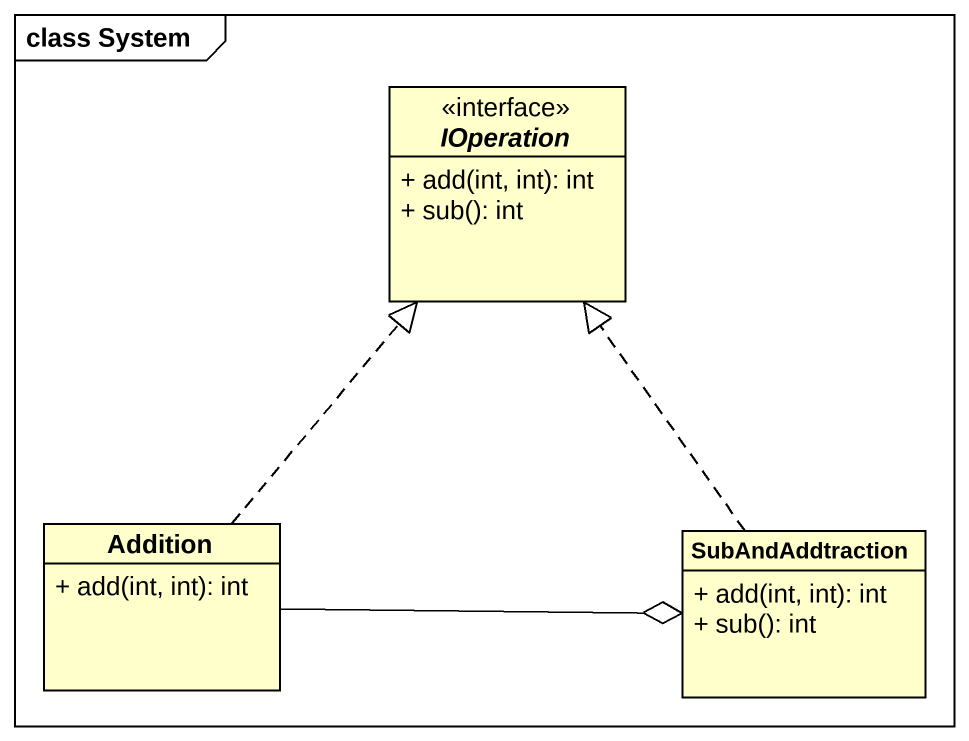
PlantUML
@startuml
mainframe class System
hide circle
hide empty members
skinparam classAttributeIconSize 0
interface IOperation {
  + add(int, int): int
  + sub(): int
}
class Addition {
  + add(int, int): int
}
class SubAndAddtraction {
  + add(int, int): int
  + sub(): int
}
Addition .up.|> IOperation
Addition -right-o SubAndAddtraction
SubAndAddtraction .up.|> IOperation
@enduml
